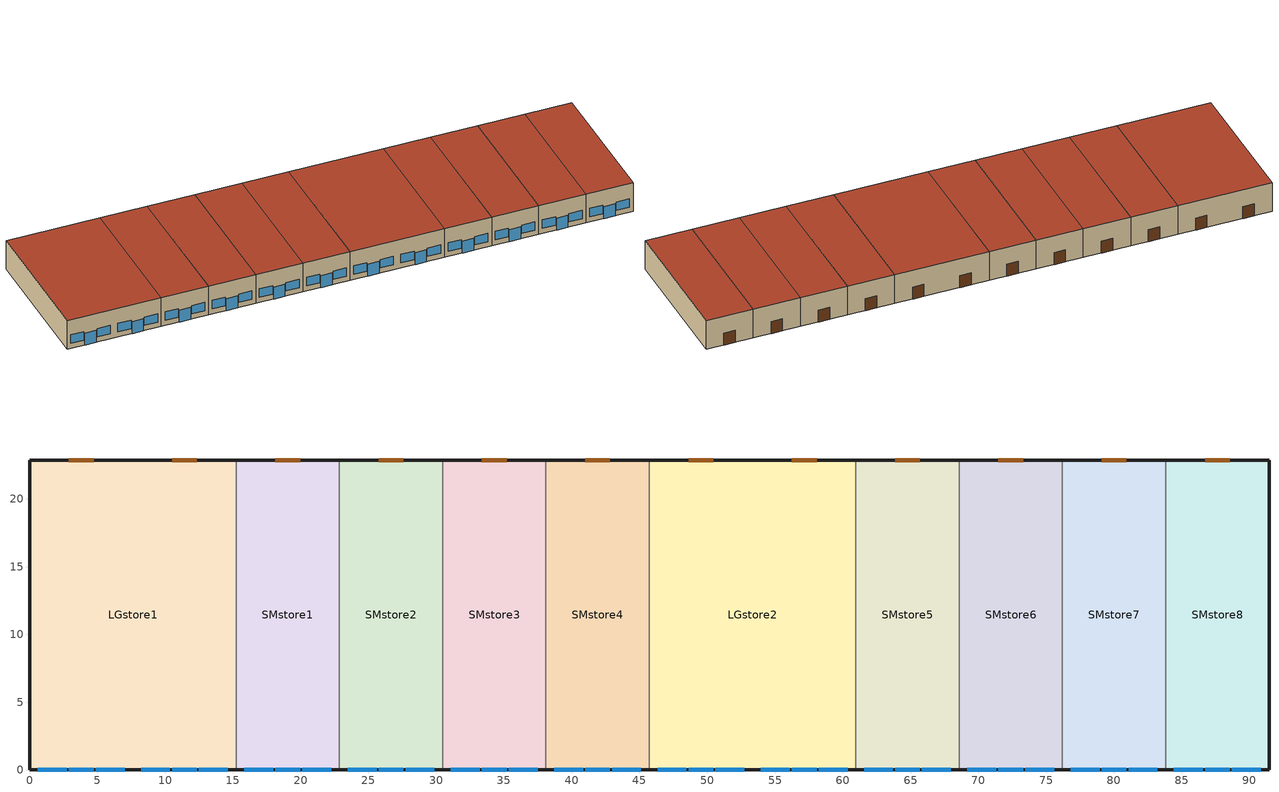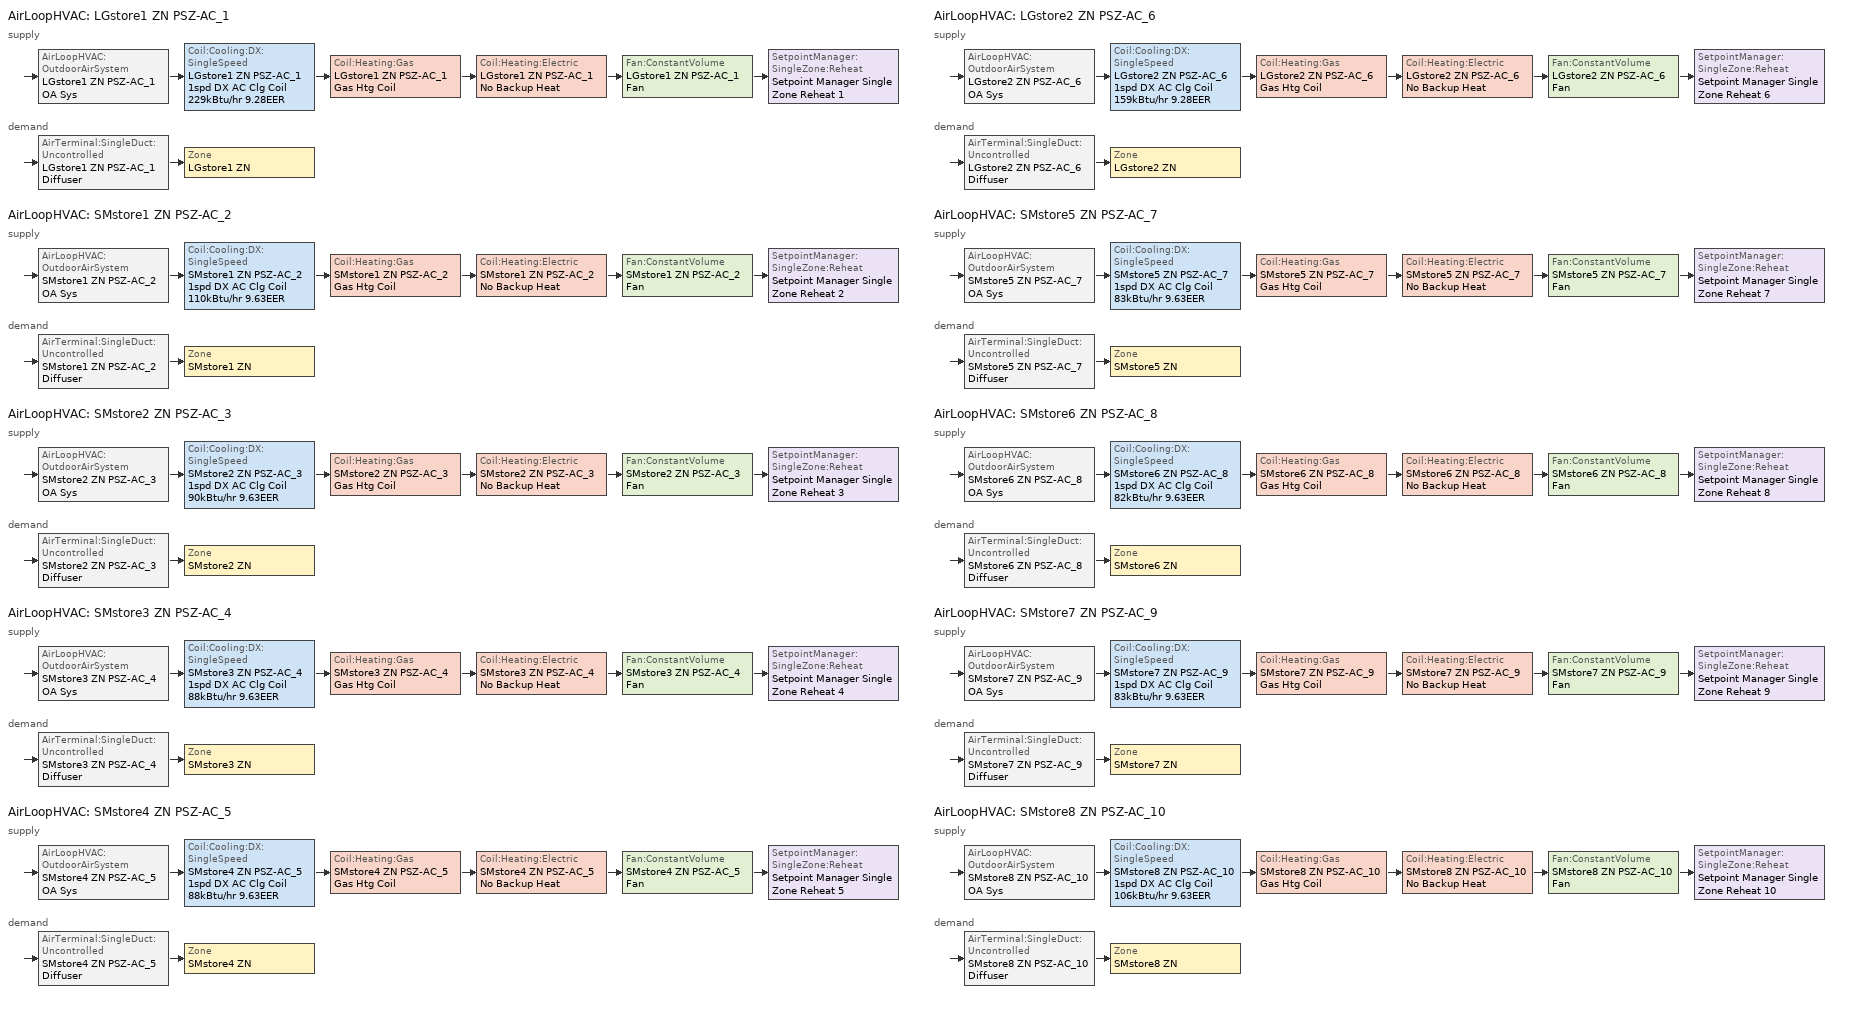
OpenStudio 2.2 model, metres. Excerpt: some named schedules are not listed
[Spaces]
SMstore2
 floor ground: 30.48,22.86 30.48,0 22.86,0 22.86,22.86 z0
 wall outside: 22.86,0 30.48,0 / 30.48,22.86 22.86,22.86 z0:5.18
 wall to SMstore3: 30.48,0 30.48,22.86 z0:5.18
 wall to SMstore1: 22.86,22.86 22.86,0 z0:5.18
 window: 23.47,0 25.6,0 / 27.74,0 29.87,0 z0.91:2.43; 25.76,0 27.58,0 z0:2.13
 door: 27.58,22.86 25.76,22.86 z0:2.13
 roof outside: 30.48,0 30.48,22.86 22.86,22.86 22.86,0 z5.18
SMstore7
 floor ground: 83.82,22.86 83.82,0 76.2,0 76.2,22.86 z0
 wall outside: 76.2,0 83.82,0 / 83.82,22.86 76.2,22.86 z0:5.18
 wall to SMstore6: 76.2,22.86 76.2,0 z0:5.18
 wall to SMstore8: 83.82,0 83.82,22.86 z0:5.18
 window: 81.08,0 83.21,0 / 76.81,0 78.94,0 z0.91:2.43; 79.1,0 80.92,0 z0:2.13
 door: 80.92,22.86 79.1,22.86 z0:2.13
 roof outside: 83.82,0 83.82,22.86 76.2,22.86 76.2,0 z5.18
SMstore3
 floor ground: 38.1,22.86 38.1,0 30.48,0 30.48,22.86 z0
 wall outside: 30.48,0 38.1,0 / 38.1,22.86 30.48,22.86 z0:5.18
 wall to SMstore4: 38.1,0 38.1,22.86 z0:5.18
 window: 31.09,0 33.22,0 / 35.36,0 37.49,0 z0.91:2.43; 33.38,0 35.2,0 z0:2.13
 door: 35.2,22.86 33.38,22.86 z0:2.13
 roof outside: 38.1,0 38.1,22.86 30.48,22.86 30.48,0 z5.18
SMstore1
 floor ground: 22.86,22.86 22.86,0 15.24,0 15.24,22.86 z0
 wall outside: 15.24,0 22.86,0 / 22.86,22.86 15.24,22.86 z0:5.18
 wall to LGstore1: 15.24,22.86 15.24,0 z0:5.18
 window: 15.85,0 17.98,0 / 20.12,0 22.25,0 z0.91:2.43; 18.14,0 19.97,0 z0:2.13
 door: 19.97,22.86 18.14,22.86 z0:2.13
 roof outside: 22.86,0 22.86,22.86 15.24,22.86 15.24,0 z5.18
LGstore2
 floor ground: 60.96,22.86 60.96,0 45.72,0 45.72,22.86 z0
 wall outside: 45.72,0 60.96,0 / 60.96,22.86 45.72,22.86 z0:5.18
 wall to SMstore5: 60.96,0 60.96,22.86 z0:5.18
 wall to SMstore4: 45.72,22.86 45.72,0 z0:5.18
 window: 48.62,0 50.44,0 / 56.24,0 58.06,0 z0:2.13; 46.33,0 48.46,0 / 58.22,0 60.35,0 / 53.95,0 56.08,0 / 50.6,0 52.73,0 z0.91:2.43
 door: 50.44,22.86 48.62,22.86 / 58.06,22.86 56.24,22.86 z0:2.13
 roof outside: 60.96,0 60.96,22.86 45.72,22.86 45.72,0 z5.18
SMstore8
 floor ground: 91.44,22.86 91.44,0 83.82,0 83.82,22.86 z0
 wall outside: 83.82,0 91.44,0 91.44,22.86 83.82,22.86 z0:5.18
 window: 86.72,0 88.54,0 z0:2.13; 84.43,0 86.56,0 / 88.7,0 90.83,0 z0.91:2.43
 door: 88.54,22.86 86.72,22.86 z0:2.13
 roof outside: 91.44,0 91.44,22.86 83.82,22.86 83.82,0 z5.18
SMstore5
 floor ground: 68.58,22.86 68.58,0 60.96,0 60.96,22.86 z0
 wall outside: 60.96,0 68.58,0 / 68.58,22.86 60.96,22.86 z0:5.18
 wall to SMstore6: 68.58,0 68.58,22.86 z0:5.18
 window: 61.57,0 63.7,0 / 65.84,0 67.97,0 z0.91:2.43; 63.86,0 65.68,0 z0:2.13
 door: 65.68,22.86 63.86,22.86 z0:2.13
 roof outside: 68.58,0 68.58,22.86 60.96,22.86 60.96,0 z5.18
SMstore4
 floor ground: 45.72,22.86 45.72,0 38.1,0 38.1,22.86 z0
 wall outside: 38.1,0 45.72,0 / 45.72,22.86 38.1,22.86 z0:5.18
 window: 41,0 42.82,0 z0:2.13; 38.71,0 40.84,0 / 42.98,0 45.11,0 z0.91:2.43
 door: 42.82,22.86 41,22.86 z0:2.13
 roof outside: 45.72,0 45.72,22.86 38.1,22.86 38.1,0 z5.18
SMstore6
 floor ground: 76.2,22.86 76.2,0 68.58,0 68.58,22.86 z0
 wall outside: 68.58,0 76.2,0 / 76.2,22.86 68.58,22.86 z0:5.18
 window: 73.46,0 75.59,0 / 69.19,0 71.32,0 z0.91:2.43; 71.48,0 73.3,0 z0:2.13
 door: 73.3,22.86 71.48,22.86 z0:2.13
 roof outside: 76.2,0 76.2,22.86 68.58,22.86 68.58,0 z5.18
LGstore1
 floor ground: 15.24,22.86 15.24,0 0,0 0,22.86 z0
 wall outside: 15.24,22.86 0,22.86 0,0 15.24,0 z0:5.18
 window: 8.23,0 10.36,0 / 0.61,0 2.74,0 / 4.88,0 7.01,0 / 12.5,0 14.63,0 z0.91:2.43; 10.52,0 12.35,0 / 2.9,0 4.73,0 z0:2.13
 door: 4.73,22.86 2.9,22.86 / 12.35,22.86 10.52,22.86 z0:2.13
 roof outside: 15.24,0 15.24,22.86 0,22.86 0,0 z5.18
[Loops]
AirLoopHVAC 'LGstore1 ZN PSZ-AC_1'
 supply: AirLoopHVAC:OutdoorAirSystem 'LGstore1 ZN PSZ-AC_1 OA Sys' > Coil:Cooling:DX:SingleSpeed 'LGstore1 ZN PSZ-AC_1 1spd DX AC Clg Coil 229kBtu/hr 9.28EER' > Coil:Heating:Gas 'LGstore1 ZN PSZ-AC_1 Gas Htg Coil' > Coil:Heating:Electric 'LGstore1 ZN PSZ-AC_1 No Backup Heat' > Fan:ConstantVolume 'LGstore1 ZN PSZ-AC_1 Fan' > SetpointManager:SingleZone:Reheat 'Setpoint Manager Single Zone Reheat 1'
 demand: AirTerminal:SingleDuct:Uncontrolled 'LGstore1 ZN PSZ-AC_1 Diffuser' > Zone 'LGstore1 ZN'
AirLoopHVAC 'SMstore1 ZN PSZ-AC_2'
 supply: AirLoopHVAC:OutdoorAirSystem 'SMstore1 ZN PSZ-AC_2 OA Sys' > Coil:Cooling:DX:SingleSpeed 'SMstore1 ZN PSZ-AC_2 1spd DX AC Clg Coil 110kBtu/hr 9.63EER' > Coil:Heating:Gas 'SMstore1 ZN PSZ-AC_2 Gas Htg Coil' > Coil:Heating:Electric 'SMstore1 ZN PSZ-AC_2 No Backup Heat' > Fan:ConstantVolume 'SMstore1 ZN PSZ-AC_2 Fan' > SetpointManager:SingleZone:Reheat 'Setpoint Manager Single Zone Reheat 2'
 demand: AirTerminal:SingleDuct:Uncontrolled 'SMstore1 ZN PSZ-AC_2 Diffuser' > Zone 'SMstore1 ZN'
AirLoopHVAC 'SMstore2 ZN PSZ-AC_3'
 supply: AirLoopHVAC:OutdoorAirSystem 'SMstore2 ZN PSZ-AC_3 OA Sys' > Coil:Cooling:DX:SingleSpeed 'SMstore2 ZN PSZ-AC_3 1spd DX AC Clg Coil 90kBtu/hr 9.63EER' > Coil:Heating:Gas 'SMstore2 ZN PSZ-AC_3 Gas Htg Coil' > Coil:Heating:Electric 'SMstore2 ZN PSZ-AC_3 No Backup Heat' > Fan:ConstantVolume 'SMstore2 ZN PSZ-AC_3 Fan' > SetpointManager:SingleZone:Reheat 'Setpoint Manager Single Zone Reheat 3'
 demand: AirTerminal:SingleDuct:Uncontrolled 'SMstore2 ZN PSZ-AC_3 Diffuser' > Zone 'SMstore2 ZN'
AirLoopHVAC 'SMstore3 ZN PSZ-AC_4'
 supply: AirLoopHVAC:OutdoorAirSystem 'SMstore3 ZN PSZ-AC_4 OA Sys' > Coil:Cooling:DX:SingleSpeed 'SMstore3 ZN PSZ-AC_4 1spd DX AC Clg Coil 88kBtu/hr 9.63EER' > Coil:Heating:Gas 'SMstore3 ZN PSZ-AC_4 Gas Htg Coil' > Coil:Heating:Electric 'SMstore3 ZN PSZ-AC_4 No Backup Heat' > Fan:ConstantVolume 'SMstore3 ZN PSZ-AC_4 Fan' > SetpointManager:SingleZone:Reheat 'Setpoint Manager Single Zone Reheat 4'
 demand: AirTerminal:SingleDuct:Uncontrolled 'SMstore3 ZN PSZ-AC_4 Diffuser' > Zone 'SMstore3 ZN'
AirLoopHVAC 'SMstore4 ZN PSZ-AC_5'
 supply: AirLoopHVAC:OutdoorAirSystem 'SMstore4 ZN PSZ-AC_5 OA Sys' > Coil:Cooling:DX:SingleSpeed 'SMstore4 ZN PSZ-AC_5 1spd DX AC Clg Coil 88kBtu/hr 9.63EER' > Coil:Heating:Gas 'SMstore4 ZN PSZ-AC_5 Gas Htg Coil' > Coil:Heating:Electric 'SMstore4 ZN PSZ-AC_5 No Backup Heat' > Fan:ConstantVolume 'SMstore4 ZN PSZ-AC_5 Fan' > SetpointManager:SingleZone:Reheat 'Setpoint Manager Single Zone Reheat 5'
 demand: AirTerminal:SingleDuct:Uncontrolled 'SMstore4 ZN PSZ-AC_5 Diffuser' > Zone 'SMstore4 ZN'
AirLoopHVAC 'LGstore2 ZN PSZ-AC_6'
 supply: AirLoopHVAC:OutdoorAirSystem 'LGstore2 ZN PSZ-AC_6 OA Sys' > Coil:Cooling:DX:SingleSpeed 'LGstore2 ZN PSZ-AC_6 1spd DX AC Clg Coil 159kBtu/hr 9.28EER' > Coil:Heating:Gas 'LGstore2 ZN PSZ-AC_6 Gas Htg Coil' > Coil:Heating:Electric 'LGstore2 ZN PSZ-AC_6 No Backup Heat' > Fan:ConstantVolume 'LGstore2 ZN PSZ-AC_6 Fan' > SetpointManager:SingleZone:Reheat 'Setpoint Manager Single Zone Reheat 6'
 demand: AirTerminal:SingleDuct:Uncontrolled 'LGstore2 ZN PSZ-AC_6 Diffuser' > Zone 'LGstore2 ZN'
AirLoopHVAC 'SMstore5 ZN PSZ-AC_7'
 supply: AirLoopHVAC:OutdoorAirSystem 'SMstore5 ZN PSZ-AC_7 OA Sys' > Coil:Cooling:DX:SingleSpeed 'SMstore5 ZN PSZ-AC_7 1spd DX AC Clg Coil 83kBtu/hr 9.63EER' > Coil:Heating:Gas 'SMstore5 ZN PSZ-AC_7 Gas Htg Coil' > Coil:Heating:Electric 'SMstore5 ZN PSZ-AC_7 No Backup Heat' > Fan:ConstantVolume 'SMstore5 ZN PSZ-AC_7 Fan' > SetpointManager:SingleZone:Reheat 'Setpoint Manager Single Zone Reheat 7'
 demand: AirTerminal:SingleDuct:Uncontrolled 'SMstore5 ZN PSZ-AC_7 Diffuser' > Zone 'SMstore5 ZN'
AirLoopHVAC 'SMstore6 ZN PSZ-AC_8'
 supply: AirLoopHVAC:OutdoorAirSystem 'SMstore6 ZN PSZ-AC_8 OA Sys' > Coil:Cooling:DX:SingleSpeed 'SMstore6 ZN PSZ-AC_8 1spd DX AC Clg Coil 82kBtu/hr 9.63EER' > Coil:Heating:Gas 'SMstore6 ZN PSZ-AC_8 Gas Htg Coil' > Coil:Heating:Electric 'SMstore6 ZN PSZ-AC_8 No Backup Heat' > Fan:ConstantVolume 'SMstore6 ZN PSZ-AC_8 Fan' > SetpointManager:SingleZone:Reheat 'Setpoint Manager Single Zone Reheat 8'
 demand: AirTerminal:SingleDuct:Uncontrolled 'SMstore6 ZN PSZ-AC_8 Diffuser' > Zone 'SMstore6 ZN'
AirLoopHVAC 'SMstore7 ZN PSZ-AC_9'
 supply: AirLoopHVAC:OutdoorAirSystem 'SMstore7 ZN PSZ-AC_9 OA Sys' > Coil:Cooling:DX:SingleSpeed 'SMstore7 ZN PSZ-AC_9 1spd DX AC Clg Coil 83kBtu/hr 9.63EER' > Coil:Heating:Gas 'SMstore7 ZN PSZ-AC_9 Gas Htg Coil' > Coil:Heating:Electric 'SMstore7 ZN PSZ-AC_9 No Backup Heat' > Fan:ConstantVolume 'SMstore7 ZN PSZ-AC_9 Fan' > SetpointManager:SingleZone:Reheat 'Setpoint Manager Single Zone Reheat 9'
 demand: AirTerminal:SingleDuct:Uncontrolled 'SMstore7 ZN PSZ-AC_9 Diffuser' > Zone 'SMstore7 ZN'
AirLoopHVAC 'SMstore8 ZN PSZ-AC_10'
 supply: AirLoopHVAC:OutdoorAirSystem 'SMstore8 ZN PSZ-AC_10 OA Sys' > Coil:Cooling:DX:SingleSpeed 'SMstore8 ZN PSZ-AC_10 1spd DX AC Clg Coil 106kBtu/hr 9.63EER' > Coil:Heating:Gas 'SMstore8 ZN PSZ-AC_10 Gas Htg Coil' > Coil:Heating:Electric 'SMstore8 ZN PSZ-AC_10 No Backup Heat' > Fan:ConstantVolume 'SMstore8 ZN PSZ-AC_10 Fan' > SetpointManager:SingleZone:Reheat 'Setpoint Manager Single Zone Reheat 10'
 demand: AirTerminal:SingleDuct:Uncontrolled 'SMstore8 ZN PSZ-AC_10 Diffuser' > Zone 'SMstore8 ZN'
[ClimateZones]
Climate Zone Institution Name 1=ASHRAE; Climate Zone Document Name 1=ANSI/ASHRAE Standard 169; Climate Zone Document Year 1=2006; Climate Zone Value 1=1A; Climate Zone Institution Name 2=CEC; Climate Zone Document Name 2=California Climate Zone Descriptions; Climate Zone Document Year 2=1995
[Building]
DOE Ref Pre-1980-RetailStripmall-ASHRAE 169-2006-1A created: 2017-11-09 21:24:17 -0700: Default Construction Set=DOE Ref Pre-1980 - StMall - ASHRAE 169-2006-1A; Standards Number of Stories=1; Standards Number of Above Ground Stories=0; Standards Building Type=RetailStripmall
[Site]
Miami Intl Ap_FL_USA: Latitude {deg}=25.82; Longitude {deg}=-80.3; Time Zone {hr}=-5; Elevation {m}=11; Terrain=City
[Site:WaterMainsTemperature]
Calculation Method=Correlation; Annual Average Outdoor Air Temperature {C}=24.4917; Maximum Difference In Monthly Average Outdoor Air Temperatures {deltaC}=8.7
[SizingPeriod:DesignDay] Barometric Pressure {Pa}=101193; Sky Clearness=0; Rain Indicator=0; Snow Indicator=0; Day of Month=21; Daylight Saving Time Indicator=0; Humidity Indicating Type=Wetbulb; Dry-Bulb Temperature Range Modifier Type=DefaultMultipliers
Name | Maximum Dry-Bulb Temperature {C} | Daily Dry-Bulb Temperature Range {deltaC} | Humidity Indicating Conditions at Maximum Dry-Bulb | Wind Speed {m/s} | Wind Direction {deg} | Month | Day Type | Solar Model Indicator | ASHRAE Taub | ASHRAE Taud
Miami Intl Ap Ann Clg .4% Condns DB=>MWB | 33.2 | 6.7 | 25.3 | 4.5 | 140 | 7 | SummerDesignDay | ASHRAETau | 0.528 | 1.905
Miami Intl Ap Ann Htg 99.6% Condns DB | 8.7 | 0 | 8.7 | 3.8 | 340 | 1 | WinterDesignDay | ASHRAEClearSky
[Site:GroundTemperature:BuildingSurface]
22.509, 22.645, 22.781, 22.956, 23.052, 23.08, 23.116, 23.108, 23.133, 23.139, 23.077, 22.913
[Material:NoMass] Thermal Absorptance=0.9; Solar Absorptance=0.7
Name | Roughness | Thermal Resistance {m2-K/W} | Visible Absorptance
CP02 CARPET PAD | VeryRough | 0.21648 | 0.8
Typical Insulation R-2.17 | Smooth | 0.381975 | 0.7
Typical Carpet Pad | Smooth | 0.21648 | 0.8
Typical Insulation R-8.88 | Smooth | 1.56434 | 0.7
Typical Insulation | Smooth | 0.0282222 | 0.7
[Material]
Name | Roughness | Thickness {m} | Conductivity {W/m-K} | Density {kg/m3} | Specific Heat {J/kg-K} | Thermal Absorptance | Solar Absorptance | Visible Absorptance
100mm Normalweight concrete floor | MediumSmooth | 0.1016 | 2.31 | 2322 | 832
G01 13mm gypsum board | Smooth | 0.0127 | 0.16 | 800 | 1090 | 0.9 | 0.7 | 0.5
4 in. Normalweight Concrete Floor | MediumRough | 0.1016 | 2.31 | 2322 | 832 | 0.9 | 0.7 | 0.7
25mm Stucco | Smooth | 0.0254 | 0.72 | 1856 | 840 | 0.9 | 0.7 | 0.7
5/8 in. Gypsum Board | MediumSmooth | 0.0159 | 0.16 | 800 | 1090 | 0.9 | 0.7 | 0.7
Roof Membrane | VeryRough | 0.0095 | 0.16 | 1121.29 | 1460 | 0.9 | 0.7 | 0.7
Metal Roof Surface; F08 Metal surface | Smooth | 0.0008 | 45.28 | 7824 | 500 | 0.9 | 0.7 | 0.7
6 in. Normalweight Concrete Floor | MediumRough | 0.1524 | 2.31 | 2322 | 832 | 0.9 | 0.7 | 0.7
8 in. Concrete Block Basement Wall | MediumRough | 0.2032 | 1.326 | 1842 | 912 | 0.9 | 0.7 | 0.7
G05 25mm wood | MediumSmooth | 0.0254 | 0.15 | 608 | 1630 | 0.9 | 0.5 | 0.5
Std Wood 6inch | MediumSmooth | 0.15 | 0.12 | 540 | 1210 | 0.9 | 0.7 | 0.7
[Construction]
Typical Insulated Exterior Mass Floor: 4 in. Normalweight Concrete Floor, Typical Carpet Pad
Typical Insulated Steel Framed Exterior Wall R-4.35: 25mm Stucco, 5/8 in. Gypsum Board, Typical Insulation R-2.17, 5/8 in. Gypsum Board
Typical IEAD Roof R-10.0: Roof Membrane, Typical Insulation R-8.88, Metal Roof Surface
Typical Interior Floor: 100mm Normalweight concrete floor, CP02 CARPET PAD
Typical Interior Wall: G01 13mm gypsum board, G01 13mm gypsum board
Typical Interior Ceiling: CP02 CARPET PAD, 100mm Normalweight concrete floor
ext-slab: 6 in. Normalweight Concrete Floor
Typical Insulated Basement Mass Wall: 8 in. Concrete Block Basement Wall
U 1.22 SHGC 0.54 Simple Glazing Window: U 1.22 SHGC 0.54 Simple Glazing
Typical Insulated Metal Door: F08 Metal surface, Typical Insulation
Typical Overhead Door: Typical Insulation
Typical Interior Window: Clear 3mm
Typical Interior Door; Typical Interior Partition: G05 25mm wood
InteriorFurnishings: Std Wood 6inch
[DefaultConstructionSet]
DOE Ref Pre-1980 - StMall - ASHRAE 169-2006-1A: Default Exterior Surface Constructions=Default Surface Constructions 1; Default Interior Surface Constructions=Default Surface Constructions 2; Default Ground Contact Surface Constructions=Default Surface Constructions 3; Default Exterior SubSurface Constructions=Default Sub Surface Constructions 1; Default Interior SubSurface Constructions=Default Sub Surface Constructions 2; Interior Partition Construction=Typical Interior Partition
[DefaultSurfaceConstructions]
Name | Floor Construction | Wall Construction | Roof Ceiling Construction
Default Surface Constructions 1 | Typical Insulated Exterior Mass Floor | Typical Insulated Steel Framed Exterior Wall R-4.35 | Typical IEAD Roof R-10.0
Default Surface Constructions 2 | Typical Interior Floor | Typical Interior Wall | Typical Interior Ceiling
Default Surface Constructions 3 | ext-slab | Typical Insulated Basement Mass Wall
[DefaultSubSurfaceConstructions]
Name | Fixed Window Construction | Operable Window Construction | Door Construction | Glass Door Construction | Overhead Door Construction | Tubular Daylight Dome Construction | Tubular Daylight Diffuser Construction
Default Sub Surface Constructions 1 | U 1.22 SHGC 0.54 Simple Glazing Window | U 1.22 SHGC 0.54 Simple Glazing Window | Typical Insulated Metal Door | U 1.22 SHGC 0.54 Simple Glazing Window | Typical Overhead Door | Typical Interior Window | Typical Interior Window
Default Sub Surface Constructions 2 | Typical Interior Window | Typical Interior Window | Typical Interior Door
[WindowMaterial:SimpleGlazingSystem]
U 1.22 SHGC 0.54 Simple Glazing: U-Factor {W/m2-K}=6.92748; Solar Heat Gain Coefficient=0.54; Visible Transmittance=0.38
[WindowMaterial:Glazing]
Clear 3mm: Optical Data Type=SpectralAverage; Thickness {m}=0.003; Solar Transmittance at Normal Incidence=0.837; Front Side Solar Reflectance at Normal Incidence=0.075; Back Side Solar Reflectance at Normal Incidence=0.075; Visible Transmittance at Normal Incidence=0.898; Front Side Visible Reflectance at Normal Incidence=0.081; Back Side Visible Reflectance at Normal Incidence=0.081; Infrared Transmittance at Normal Incidence=0; Front Side Infrared Hemispherical Emissivity=0.84; Back Side Infrared Hemispherical Emissivity=0.84; Conductivity {W/m-K}=0.9; Dirt Correction Factor for Solar and Visible Transmittance=1; Solar Diffusing=No
[Space] Building Story=Building Story 1; Part of Total Floor Area=Yes
Name | Space Type | Thermal Zone
SMstore2 | StripMall Strip mall - type 2 | SMstore2 ZN
SMstore7 | StripMall Strip mall - type 3 | SMstore7 ZN
SMstore3 | StripMall Strip mall - type 2 | SMstore3 ZN
SMstore1 | StripMall Strip mall - type 1 | SMstore1 ZN
LGstore2 | StripMall Strip mall - type 3 | LGstore2 ZN
SMstore5 | StripMall Strip mall - type 3 | SMstore5 ZN
LGstore1 | StripMall Strip mall - type 1 | LGstore1 ZN
SMstore8 | StripMall Strip mall - type 3 | SMstore8 ZN
SMstore4 | StripMall Strip mall - type 2 | SMstore4 ZN
SMstore6 | StripMall Strip mall - type 3 | SMstore6 ZN
[BuildingStory]
Building Story 1: Nominal Z Coordinate {m}=0
[SpaceType] Standards Building Type=StripMall
Name | Default Schedule Set | Design Specification Outdoor Air Object | Standards Space Type
StripMall Strip mall - type 1 | StripMall Strip mall - type 1 Schedule Set | StripMall Strip mall - type 1 Ventilation | Strip mall - type 1
StripMall Strip mall - type 2 | StripMall Strip mall - type 2 Schedule Set | StripMall Strip mall - type 2 Ventilation | Strip mall - type 2
StripMall Strip mall - type 3 | StripMall Strip mall - type 3 Schedule Set | StripMall Strip mall - type 3 Ventilation | Strip mall - type 3
[People:Definition] Number of People Calculation Method=People/Area; People per Space Floor Area {person/m2}=0.161459; Fraction Radiant=0.3
StripMall Strip mall - type 1 People Definition; StripMall Strip mall - type 2 People Definition; StripMall Strip mall - type 3 People Definition
[People] Work Efficiency Schedule=Work Efficiency Schedule; Clothing Insulation Schedule=Clothing Schedule; Air Velocity Schedule=Air Velocity Schedule
Name | People Definition | Space or SpaceType
StripMall Strip mall - type 1 People | StripMall Strip mall - type 1 People Definition | StripMall Strip mall - type 1
StripMall Strip mall - type 2 People | StripMall Strip mall - type 2 People Definition | StripMall Strip mall - type 2
StripMall Strip mall - type 3 People | StripMall Strip mall - type 3 People Definition | StripMall Strip mall - type 3
[Lights:Definition] Design Level Calculation Method=Watts/Area; Fraction Radiant=0.7; Fraction Visible=0.2
Name | Watts per Space Floor Area {W/m2}
StripMall Strip mall - type 1 Lights Definition | 60.26
StripMall Strip mall - type 2 Lights Definition | 35.51
StripMall Strip mall - type 3 Lights Definition | 29.05
[Lights]
Name | Lights Definition | Space or SpaceType
StripMall Strip mall - type 1 Lights | StripMall Strip mall - type 1 Lights Definition | StripMall Strip mall - type 1
StripMall Strip mall - type 2 Lights | StripMall Strip mall - type 2 Lights Definition | StripMall Strip mall - type 2
StripMall Strip mall - type 3 Lights | StripMall Strip mall - type 3 Lights Definition | StripMall Strip mall - type 3
[ElectricEquipment:Definition] Design Level Calculation Method=Watts/Area; Watts per Space Floor Area {W/m2}=4.30556; Fraction Radiant=0.5
StripMall Strip mall - type 1 Elec Equip Definition; StripMall Strip mall - type 2 Elec Equip Definition; StripMall Strip mall - type 3 Elec Equip Definition
[ElectricEquipment]
Name | Electric Equipment Definition | Space or SpaceType
StripMall Strip mall - type 1 Elec Equip | StripMall Strip mall - type 1 Elec Equip Definition | StripMall Strip mall - type 1
StripMall Strip mall - type 2 Elec Equip | StripMall Strip mall - type 2 Elec Equip Definition | StripMall Strip mall - type 2
StripMall Strip mall - type 3 Elec Equip | StripMall Strip mall - type 3 Elec Equip Definition | StripMall Strip mall - type 3
[DesignSpecification:OutdoorAir] Outdoor Air Method=Sum; Outdoor Air Flow per Person {m3/s-person}=0; Outdoor Air Flow per Floor Area {m3/s-m2}=0.001524; Outdoor Air Flow Rate {m3/s}=0; Outdoor Air Flow Air Changes per Hour {1/hr}=0
StripMall Strip mall - type 1 Ventilation; StripMall Strip mall - type 2 Ventilation; StripMall Strip mall - type 3 Ventilation
[SpaceInfiltration:DesignFlowRate] Design Flow Rate Calculation Method=Flow/ExteriorArea; Flow per Exterior Surface Area {m3/s-m2}=0.001133; Constant Term Coefficient=1; Temperature Term Coefficient=0; Velocity Term Coefficient=0; Velocity Squared Term Coefficient=0
Name | Space or SpaceType
StripMall Strip mall - type 1 Infiltration | StripMall Strip mall - type 1
StripMall Strip mall - type 2 Infiltration | StripMall Strip mall - type 2
StripMall Strip mall - type 3 Infiltration | StripMall Strip mall - type 3
[DefaultScheduleSet] Number of People Schedule=StripMall Bldg Occ; People Activity Level Schedule=StripMall Activity; Lighting Schedule=StripMall Bldg Light; Electric Equipment Schedule=StripMall Bldg Equip; Infiltration Schedule=StripMall Infil Half On
StripMall Strip mall - type 1 Schedule Set; StripMall Strip mall - type 2 Schedule Set; StripMall Strip mall - type 3 Schedule Set
[ThermostatSetpoint:DualSetpoint] Heating Setpoint Temperature Schedule=StripMall HtgSetp; Cooling Setpoint Temperature Schedule=StripMall ClgSetp
StripMall Strip mall - type 1 Thermostat 1; StripMall Strip mall - type 3 Thermostat 1; StripMall Strip mall - type 1 Thermostat 2; StripMall Strip mall - type 2 Thermostat 1; StripMall Strip mall - type 2 Thermostat 2; StripMall Strip mall - type 2 Thermostat 3; StripMall Strip mall - type 3 Thermostat 2; StripMall Strip mall - type 3 Thermostat 3; StripMall Strip mall - type 3 Thermostat 4; StripMall Strip mall - type 3 Thermostat 5
[InternalMass:Definition]
Internal Mass Definition 1: Construction=InteriorFurnishings; Design Level Calculation Method=SurfaceArea/Area; Surface Area per Space Floor Area=2
[InternalMass] Internal Mass Definition=Internal Mass Definition 1
Name | Space or SpaceType
LGstore1 Mass | LGstore1
SMstore1 Mass | SMstore1
SMstore2 Mass | SMstore2
SMstore3 Mass | SMstore3
SMstore4 Mass | SMstore4
LGstore2 Mass | LGstore2
SMstore5 Mass | SMstore5
SMstore6 Mass | SMstore6
SMstore7 Mass | SMstore7
SMstore8 Mass | SMstore8
[ThermalZone] Use Ideal Air Loads=No
Name | Thermostat
LGstore1 ZN | StripMall Strip mall - type 1 Thermostat 1
LGstore2 ZN | StripMall Strip mall - type 3 Thermostat 1
SMstore1 ZN | StripMall Strip mall - type 1 Thermostat 2
SMstore2 ZN | StripMall Strip mall - type 2 Thermostat 1
SMstore3 ZN | StripMall Strip mall - type 2 Thermostat 2
SMstore4 ZN | StripMall Strip mall - type 2 Thermostat 3
SMstore5 ZN | StripMall Strip mall - type 3 Thermostat 2
SMstore6 ZN | StripMall Strip mall - type 3 Thermostat 3
SMstore7 ZN | StripMall Strip mall - type 3 Thermostat 4
SMstore8 ZN | StripMall Strip mall - type 3 Thermostat 5
[Sizing:Zone] Zone Cooling Design Supply Air Temperature Input Method=SupplyAirTemperature; Zone Cooling Design Supply Air Temperature {C}=12.8; Zone Cooling Design Supply Air Temperature Difference {deltaC}=11.11; Zone Heating Design Supply Air Temperature Input Method=SupplyAirTemperature; Zone Heating Design Supply Air Temperature {C}=40; Zone Heating Design Supply Air Temperature Difference {deltaC}=11.11; Zone Cooling Design Supply Air Humidity Ratio {kg-H2O/kg-air}=0.0085; Zone Heating Design Supply Air Humidity Ratio {kg-H2O/kg-air}=0.008; Cooling Design Air Flow Method=DesignDay; Heating Design Air Flow Method=DesignDay; Account for Dedicated Outdoor Air System=No; Dedicated Outdoor Air System Control Strategy=NeutralSupplyAir; Dedicated Outdoor Air Low Setpoint Temperature for Design {C}=autosize; Dedicated Outdoor Air High Setpoint Temperature for Design {C}=autosize
LGstore1 ZN; LGstore2 ZN; SMstore1 ZN; SMstore2 ZN; SMstore3 ZN; SMstore4 ZN; SMstore5 ZN; SMstore6 ZN; SMstore7 ZN; SMstore8 ZN
[Zone equipment]
LGstore1 ZN: LGstore1 ZN PSZ-AC_1 Diffuser
LGstore2 ZN: LGstore2 ZN PSZ-AC_6 Diffuser
SMstore1 ZN: SMstore1 ZN PSZ-AC_2 Diffuser
SMstore2 ZN: SMstore2 ZN PSZ-AC_3 Diffuser
SMstore3 ZN: SMstore3 ZN PSZ-AC_4 Diffuser
SMstore4 ZN: SMstore4 ZN PSZ-AC_5 Diffuser
SMstore5 ZN: SMstore5 ZN PSZ-AC_7 Diffuser
SMstore6 ZN: SMstore6 ZN PSZ-AC_8 Diffuser
SMstore7 ZN: SMstore7 ZN PSZ-AC_9 Diffuser
SMstore8 ZN: SMstore8 ZN PSZ-AC_10 Diffuser
[AirLoopHVAC] Availability Schedule=Stripmall HVACOperationSchd; Design Supply Air Flow Rate {m3/s}=AutoSize
Name | Availability Manager
LGstore1 ZN PSZ-AC_1 | Availability Manager Night Cycle 1
SMstore1 ZN PSZ-AC_2 | Availability Manager Night Cycle 2
SMstore2 ZN PSZ-AC_3 | Availability Manager Night Cycle 3
SMstore3 ZN PSZ-AC_4 | Availability Manager Night Cycle 4
SMstore4 ZN PSZ-AC_5 | Availability Manager Night Cycle 5
LGstore2 ZN PSZ-AC_6 | Availability Manager Night Cycle 6
SMstore5 ZN PSZ-AC_7 | Availability Manager Night Cycle 7
SMstore6 ZN PSZ-AC_8 | Availability Manager Night Cycle 8
SMstore7 ZN PSZ-AC_9 | Availability Manager Night Cycle 9
SMstore8 ZN PSZ-AC_10 | Availability Manager Night Cycle 10
[Sizing:System] Type of Load to Size On=Sensible; Design Outdoor Air Flow Rate {m3/s}=Autosize; Minimum System Air Flow Ratio=1; Preheat Design Temperature {C}=7; Preheat Design Humidity Ratio {kg-H2O/kg-Air}=0.008; Precool Design Temperature {C}=12.8; Precool Design Humidity Ratio {kg-H2O/kg-Air}=0.008; Central Cooling Design Supply Air Temperature {C}=12.8; Central Heating Design Supply Air Temperature {C}=40; Sizing Option=Coincident; 100% Outdoor Air in Cooling=No; 100% Outdoor Air in Heating=No; Central Cooling Design Supply Air Humidity Ratio {kg-H2O/kg-Air}=0.0085; Central Heating Design Supply Air Humidity Ratio {kg-H2O/kg-Air}=0.008; Cooling Design Air Flow Method=DesignDay; Cooling Design Air Flow Rate {m3/s}=0; Heating Design Air Flow Method=DesignDay; Heating Design Air Flow Rate {m3/s}=0; System Outdoor Air Method=ZoneSum; Zone Maximum Outdoor Air Fraction=1; Cooling Supply Air Flow Rate Per Floor Area {m3/s-m2}=0.00996765; Cooling Fraction of Autosized Cooling Supply Air Flow Rate=1; Cooling Supply Air Flow Rate Per Unit Cooling Capacity {m3/s-W}=3.94755e-05; Heating Supply Air Flow Rate Per Floor Area {m3/s-m2}=0.00996765; Heating Fraction of Autosized Heating Supply Air Flow Rate=1; Heating Fraction of Autosized Cooling Supply Air Flow Rate=1; Heating Supply Air Flow Rate Per Unit Heating Capacity {m3/s-W}=3.15882e-05; Cooling Design Capacity Method=CoolingDesignCapacity; Cooling Design Capacity {W}=autosize; Cooling Design Capacity Per Floor Area {W/m2}=234.7; Fraction of Autosized Cooling Design Capacity=1; Heating Design Capacity Method=HeatingDesignCapacity; Heating Design Capacity {W}=autosize; Heating Design Capacity Per Floor Area {W/m2}=157; Fraction of Autosized Heating Design Capacity=1; Central Cooling Capacity Control Method=OnOff
LGstore1 ZN PSZ-AC_1; SMstore1 ZN PSZ-AC_2; SMstore2 ZN PSZ-AC_3; SMstore3 ZN PSZ-AC_4; SMstore4 ZN PSZ-AC_5; LGstore2 ZN PSZ-AC_6; SMstore5 ZN PSZ-AC_7; SMstore6 ZN PSZ-AC_8; SMstore7 ZN PSZ-AC_9; SMstore8 ZN PSZ-AC_10
[SetpointManager:SingleZone:Reheat] Minimum Supply Air Temperature {C}=10; Maximum Supply Air Temperature {C}=50
Name | Control Zone
Setpoint Manager Single Zone Reheat 1 | LGstore1 ZN
Setpoint Manager Single Zone Reheat 2 | SMstore1 ZN
Setpoint Manager Single Zone Reheat 3 | SMstore2 ZN
Setpoint Manager Single Zone Reheat 4 | SMstore3 ZN
Setpoint Manager Single Zone Reheat 5 | SMstore4 ZN
Setpoint Manager Single Zone Reheat 6 | LGstore2 ZN
Setpoint Manager Single Zone Reheat 7 | SMstore5 ZN
Setpoint Manager Single Zone Reheat 8 | SMstore6 ZN
Setpoint Manager Single Zone Reheat 9 | SMstore7 ZN
Setpoint Manager Single Zone Reheat 10 | SMstore8 ZN
[Fan:ConstantVolume] Availability Schedule=Stripmall HVACOperationSchd; Pressure Rise {Pa}=622.722; Maximum Flow Rate {m3/s}=AutoSize
Name | Fan Efficiency | Motor Efficiency
LGstore1 ZN PSZ-AC_1 Fan; LGstore2 ZN PSZ-AC_6 Fan | 0.56875 | 0.875
SMstore1 ZN PSZ-AC_2 Fan; SMstore2 ZN PSZ-AC_3 Fan; SMstore3 ZN PSZ-AC_4 Fan; SMstore4 ZN PSZ-AC_5 Fan; SMstore5 ZN PSZ-AC_7 Fan; SMstore6 ZN PSZ-AC_8 Fan; SMstore7 ZN PSZ-AC_9 Fan; SMstore8 ZN PSZ-AC_10 Fan | 0.546 | 0.84
[Coil:Heating:Gas] Availability Schedule=Always On Discrete; Gas Burner Efficiency=0.78; Nominal Capacity {W}=AutoSize; Parasitic Electric Load {W}=0; Parasitic Gas Load {W}=0
LGstore1 ZN PSZ-AC_1 Gas Htg Coil; SMstore1 ZN PSZ-AC_2 Gas Htg Coil; SMstore2 ZN PSZ-AC_3 Gas Htg Coil; SMstore3 ZN PSZ-AC_4 Gas Htg Coil; SMstore4 ZN PSZ-AC_5 Gas Htg Coil; LGstore2 ZN PSZ-AC_6 Gas Htg Coil; SMstore5 ZN PSZ-AC_7 Gas Htg Coil; SMstore6 ZN PSZ-AC_8 Gas Htg Coil; SMstore7 ZN PSZ-AC_9 Gas Htg Coil; SMstore8 ZN PSZ-AC_10 Gas Htg Coil
[Coil:Heating:Electric] Availability Schedule=Always Off Discrete; Nominal Capacity {W}=0
LGstore1 ZN PSZ-AC_1 No Backup Heat; SMstore1 ZN PSZ-AC_2 No Backup Heat; SMstore2 ZN PSZ-AC_3 No Backup Heat; SMstore3 ZN PSZ-AC_4 No Backup Heat; SMstore4 ZN PSZ-AC_5 No Backup Heat; LGstore2 ZN PSZ-AC_6 No Backup Heat; SMstore5 ZN PSZ-AC_7 No Backup Heat; SMstore6 ZN PSZ-AC_8 No Backup Heat; SMstore7 ZN PSZ-AC_9 No Backup Heat; SMstore8 ZN PSZ-AC_10 No Backup Heat
[Coil:Cooling:DX:SingleSpeed] Availability Schedule=Always On Discrete; Rated Total Cooling Capacity {W}=autosize; Rated Sensible Heat Ratio=autosize; Rated Air Flow Rate {m3/s}=autosize; Rated Evaporator Fan Power Per Volume Flow Rate {W/(m3/s)}=773.3; Condenser Type=AirCooled; Evaporative Condenser Effectiveness=0; Evaporative Condenser Air Flow Rate {m3/s}=Autosize; Evaporative Condenser Pump Rated Power Consumption {W}=Autosize; Crankcase Heater Capacity {W}=0; Maximum Outdoor Dry-Bulb Temperature for Crankcase Heater Operation {C}=0; Basin Heater Capacity {W/K}=0; Basin Heater Setpoint Temperature {C}=10
Name | Rated COP {W/W} | Total Cooling Capacity Function of Temperature Curve | Total Cooling Capacity Function of Flow Fraction Curve | Energy Input Ratio Function of Temperature Curve | Energy Input Ratio Function of Flow Fraction Curve | Part Load Fraction Correlation Curve
LGstore1 ZN PSZ-AC_1 1spd DX AC Clg Coil 229kBtu/hr 9.28EER | 3.30338 | DOE Ref DX Clg Coil Cool-Cap-fT | DOE Ref DX Clg Coil Cool-CAP-fFlow | DOE Ref DX Clg Coil Cool-EIR-fT | DOE Ref DX Clg Coil Cool-EIR-fFlow | DOE Ref DX Clg Coil Cool-PLF-fPLR
SMstore1 ZN PSZ-AC_2 1spd DX AC Clg Coil 110kBtu/hr 9.63EER | 3.33792 | DOE Ref DX Clg Coil Cool-Cap-fT 2 | DOE Ref DX Clg Coil Cool-CAP-fFlow 2 | DOE Ref DX Clg Coil Cool-EIR-fT 2 | DOE Ref DX Clg Coil Cool-EIR-fFlow 2 | DOE Ref DX Clg Coil Cool-PLF-fPLR 2
SMstore2 ZN PSZ-AC_3 1spd DX AC Clg Coil 90kBtu/hr 9.63EER | 3.32295 | DOE Ref DX Clg Coil Cool-Cap-fT 3 | DOE Ref DX Clg Coil Cool-CAP-fFlow 3 | DOE Ref DX Clg Coil Cool-EIR-fT 3 | DOE Ref DX Clg Coil Cool-EIR-fFlow 3 | DOE Ref DX Clg Coil Cool-PLF-fPLR 3
SMstore3 ZN PSZ-AC_4 1spd DX AC Clg Coil 88kBtu/hr 9.63EER | 3.32159 | DOE Ref DX Clg Coil Cool-Cap-fT 4 | DOE Ref DX Clg Coil Cool-CAP-fFlow 4 | DOE Ref DX Clg Coil Cool-EIR-fT 4 | DOE Ref DX Clg Coil Cool-EIR-fFlow 4 | DOE Ref DX Clg Coil Cool-PLF-fPLR 4
SMstore4 ZN PSZ-AC_5 1spd DX AC Clg Coil 88kBtu/hr 9.63EER | 3.32138 | DOE Ref DX Clg Coil Cool-Cap-fT 5 | DOE Ref DX Clg Coil Cool-CAP-fFlow 5 | DOE Ref DX Clg Coil Cool-EIR-fT 5 | DOE Ref DX Clg Coil Cool-EIR-fFlow 5 | DOE Ref DX Clg Coil Cool-PLF-fPLR 5
LGstore2 ZN PSZ-AC_6 1spd DX AC Clg Coil 159kBtu/hr 9.28EER | 3.25196 | DOE Ref DX Clg Coil Cool-Cap-fT 1 | DOE Ref DX Clg Coil Cool-CAP-fFlow 1 | DOE Ref DX Clg Coil Cool-EIR-fT 1 | DOE Ref DX Clg Coil Cool-EIR-fFlow 1 | DOE Ref DX Clg Coil Cool-PLF-fPLR 1
SMstore5 ZN PSZ-AC_7 1spd DX AC Clg Coil 83kBtu/hr 9.63EER | 3.31725 | DOE Ref DX Clg Coil Cool-Cap-fT 6 | DOE Ref DX Clg Coil Cool-CAP-fFlow 6 | DOE Ref DX Clg Coil Cool-EIR-fT 6 | DOE Ref DX Clg Coil Cool-EIR-fFlow 6 | DOE Ref DX Clg Coil Cool-PLF-fPLR 6
SMstore6 ZN PSZ-AC_8 1spd DX AC Clg Coil 82kBtu/hr 9.63EER | 3.31702 | DOE Ref DX Clg Coil Cool-Cap-fT 7 | DOE Ref DX Clg Coil Cool-CAP-fFlow 7 | DOE Ref DX Clg Coil Cool-EIR-fT 7 | DOE Ref DX Clg Coil Cool-EIR-fFlow 7 | DOE Ref DX Clg Coil Cool-PLF-fPLR 7
SMstore7 ZN PSZ-AC_9 1spd DX AC Clg Coil 83kBtu/hr 9.63EER | 3.31759 | DOE Ref DX Clg Coil Cool-Cap-fT 8 | DOE Ref DX Clg Coil Cool-CAP-fFlow 8 | DOE Ref DX Clg Coil Cool-EIR-fT 8 | DOE Ref DX Clg Coil Cool-EIR-fFlow 8 | DOE Ref DX Clg Coil Cool-PLF-fPLR 8
SMstore8 ZN PSZ-AC_10 1spd DX AC Clg Coil 106kBtu/hr 9.63EER | 3.33521 | DOE Ref DX Clg Coil Cool-Cap-fT 9 | DOE Ref DX Clg Coil Cool-CAP-fFlow 9 | DOE Ref DX Clg Coil Cool-EIR-fT 9 | DOE Ref DX Clg Coil Cool-EIR-fFlow 9 | DOE Ref DX Clg Coil Cool-PLF-fPLR 9
[Controller:OutdoorAir] Minimum Outdoor Air Flow Rate {m3/s}=0; Maximum Outdoor Air Flow Rate {m3/s}=Autosize; Economizer Control Type=NoEconomizer; Economizer Control Action Type=ModulateFlow; Economizer Maximum Limit Dry-Bulb Temperature {C}=28; Economizer Maximum Limit Enthalpy {J/kg}=64000; Economizer Minimum Limit Dry-Bulb Temperature {C}=-100; Lockout Type=LockoutWithCompressor; Minimum Limit Type=FixedMinimum; Minimum Outdoor Air Schedule=Always On Discrete; High Humidity Control=No; Heat Recovery Bypass Control Type=BypassWhenWithinEconomizerLimits
Name | Controller Mechanical Ventilation
LGstore1 ZN PSZ-AC_1 OA Sys Controller | Controller Mechanical Ventilation 1
SMstore1 ZN PSZ-AC_2 OA Sys Controller | Controller Mechanical Ventilation 2
SMstore2 ZN PSZ-AC_3 OA Sys Controller | Controller Mechanical Ventilation 3
SMstore3 ZN PSZ-AC_4 OA Sys Controller | Controller Mechanical Ventilation 4
SMstore4 ZN PSZ-AC_5 OA Sys Controller | Controller Mechanical Ventilation 5
LGstore2 ZN PSZ-AC_6 OA Sys Controller | Controller Mechanical Ventilation 6
SMstore5 ZN PSZ-AC_7 OA Sys Controller | Controller Mechanical Ventilation 7
SMstore6 ZN PSZ-AC_8 OA Sys Controller | Controller Mechanical Ventilation 8
SMstore7 ZN PSZ-AC_9 OA Sys Controller | Controller Mechanical Ventilation 9
SMstore8 ZN PSZ-AC_10 OA Sys Controller | Controller Mechanical Ventilation 10
[Controller:MechanicalVentilation] Availability Schedule=Always On Discrete; System Outdoor Air Method=ZoneSum
Controller Mechanical Ventilation 1; Controller Mechanical Ventilation 2; Controller Mechanical Ventilation 3; Controller Mechanical Ventilation 4; Controller Mechanical Ventilation 5; Controller Mechanical Ventilation 6; Controller Mechanical Ventilation 7; Controller Mechanical Ventilation 8; Controller Mechanical Ventilation 9; Controller Mechanical Ventilation 10
[AirLoopHVAC:OutdoorAirSystem]
Name | Controller
LGstore1 ZN PSZ-AC_1 OA Sys | LGstore1 ZN PSZ-AC_1 OA Sys Controller
SMstore1 ZN PSZ-AC_2 OA Sys | SMstore1 ZN PSZ-AC_2 OA Sys Controller
SMstore2 ZN PSZ-AC_3 OA Sys | SMstore2 ZN PSZ-AC_3 OA Sys Controller
SMstore3 ZN PSZ-AC_4 OA Sys | SMstore3 ZN PSZ-AC_4 OA Sys Controller
SMstore4 ZN PSZ-AC_5 OA Sys | SMstore4 ZN PSZ-AC_5 OA Sys Controller
LGstore2 ZN PSZ-AC_6 OA Sys | LGstore2 ZN PSZ-AC_6 OA Sys Controller
SMstore5 ZN PSZ-AC_7 OA Sys | SMstore5 ZN PSZ-AC_7 OA Sys Controller
SMstore6 ZN PSZ-AC_8 OA Sys | SMstore6 ZN PSZ-AC_8 OA Sys Controller
SMstore7 ZN PSZ-AC_9 OA Sys | SMstore7 ZN PSZ-AC_9 OA Sys Controller
SMstore8 ZN PSZ-AC_10 OA Sys | SMstore8 ZN PSZ-AC_10 OA Sys Controller
[AvailabilityManager:NightCycle] Control Type=CycleOnAny; Thermostat Tolerance {deltaC}=1; Cycling Run Time {s}=3600
Availability Manager Night Cycle 1; Availability Manager Night Cycle 2; Availability Manager Night Cycle 3; Availability Manager Night Cycle 4; Availability Manager Night Cycle 5; Availability Manager Night Cycle 6; Availability Manager Night Cycle 7; Availability Manager Night Cycle 8; Availability Manager Night Cycle 9; Availability Manager Night Cycle 10
[AirTerminal:SingleDuct:Uncontrolled] Availability Schedule=Always On Discrete; Maximum Air Flow Rate {m3/s}=AutoSize
LGstore1 ZN PSZ-AC_1 Diffuser; SMstore1 ZN PSZ-AC_2 Diffuser; SMstore2 ZN PSZ-AC_3 Diffuser; SMstore3 ZN PSZ-AC_4 Diffuser; SMstore4 ZN PSZ-AC_5 Diffuser; LGstore2 ZN PSZ-AC_6 Diffuser; SMstore5 ZN PSZ-AC_7 Diffuser; SMstore6 ZN PSZ-AC_8 Diffuser; SMstore7 ZN PSZ-AC_9 Diffuser; SMstore8 ZN PSZ-AC_10 Diffuser
[Exterior:Lights:Definition]
NonDimming Exterior Lights Def: Design Level {W}=13499
[Exterior:Lights]
NonDimming Exterior Lights Def: Exterior Lights Definition=NonDimming Exterior Lights Def; Schedule=Always On; Control Option=AstronomicalClock
[Schedule:Ruleset]
Name | Default Day Schedule | Summer Design Day Schedule | Winter Design Day Schedule
Clothing Schedule | Clothing Schedule Default Winter Clothes
Air Velocity Schedule | Air Velocity Schedule Default
Work Efficiency Schedule | Work Efficiency Schedule Default
StripMall Bldg Occ | StripMall Bldg Occ Default | StripMall Bldg Occ Summer Design Day | StripMall Bldg Occ Winter Design Day
StripMall Activity | StripMall Activity Default | StripMall Activity Summer Design Day | StripMall Activity Winter Design Day
StripMall Bldg Light | StripMall Bldg Light Default | StripMall Bldg Light Summer Design Day | StripMall Bldg Light Winter Design Day
StripMall Bldg Equip | StripMall Bldg Equip Default | StripMall Bldg Equip Summer Design Day | StripMall Bldg Equip Winter Design Day
StripMall Infil Half On | StripMall Infil Half On Default | StripMall Infil Half On Summer Design Day | StripMall Infil Half On Winter Design Day
StripMall HtgSetp | StripMall HtgSetp Default | StripMall HtgSetp Summer Design Day | StripMall HtgSetp Winter Design Day
StripMall ClgSetp | StripMall ClgSetp Default | StripMall ClgSetp Summer Design Day | StripMall ClgSetp Winter Design Day
Stripmall HVACOperationSchd | Stripmall HVACOperationSchd Default | Stripmall HVACOperationSchd Summer Design Day | Stripmall HVACOperationSchd Winter Design Day
Always On | Always On Default
[Schedule:Day]
Clothing Schedule Default Winter Clothes; StripMall Bldg Occ Winter Design Day; StripMall Bldg Occ Summer Design Day; StripMall Bldg Light Summer Design Day; StripMall Bldg Equip Summer Design Day; StripMall Infil Half On Winter Design Day; Always On Default: 24, 0, 1
Air Velocity Schedule Default: 24, 0, 0.2
Work Efficiency Schedule Default; StripMall Bldg Light Winter Design Day; StripMall Bldg Equip Winter Design Day: 24, 0, 0
StripMall Bldg Occ Default: 7, 0, 0, 8, 0, 0.1, 9, 0, 0.2, 11, 0, 0.5, 15, 0, 0.7, 16, 0, 0.8, 17, 0, 0.7, 19, 0, 0.5, 21, 0, 0.3, 24, 0, 0
StripMall Bldg Occ Sat Day: 7, 0, 0, 8, 0, 0.1, 9, 0, 0.2, 10, 0, 0.5, 11, 0, 0.6, 17, 0, 0.8, 18, 0, 0.6, 21, 0, 0.2, 22, 0, 0.1, 24, 0, 0
StripMall Bldg Occ Sun Day: 9, 0, 0, 10, 0, 0.1, 12, 0, 0.2, 17, 0, 0.4, 18, 0, 0.2, 19, 0, 0.1, 24, 0, 0
StripMall Activity Default; StripMall Activity Winter Design Day; StripMall Activity Summer Design Day: 24, 0, 120
StripMall Bldg Light Default: 7, 0, 0.05, 8, 0, 0.2, 9, 0, 0.5, 18, 0, 0.9, 20, 0, 0.6, 21, 0, 0.5, 22, 0, 0.2, 24, 0, 0.05
StripMall Bldg Equip Default: 7, 0, 0.2, 8, 0, 0.4, 9, 0, 0.7, 18, 0, 0.9, 20, 0, 0.8, 21, 0, 0.7, 22, 0, 0.4, 24, 0, 0.2
StripMall Infil Half On Default; StripMall Infil Half On Summer Design Day: 6, 0, 1, 21, 0, 0.5, 24, 0, 1
StripMall HtgSetp Default: 6, 0, 15.6, 21, 0, 21, 24, 0, 15.6
StripMall HtgSetp Sat Day: 6, 0, 15.6, 22, 0, 21, 24, 0, 15.6
StripMall HtgSetp Summer Design Day: 24, 0, 15.6
StripMall HtgSetp Sun Day: 8, 0, 15.6, 19, 0, 21, 24, 0, 15.6
StripMall HtgSetp Winter Design Day: 24, 0, 21
StripMall ClgSetp Default; StripMall ClgSetp Summer Design Day: 6, 0, 30, 21, 0, 24, 24, 0, 30
StripMall ClgSetp Sat Day: 6, 0, 30, 22, 0, 24, 24, 0, 30
StripMall ClgSetp Sun Day: 8, 0, 30, 19, 0, 24, 24, 0, 30
StripMall ClgSetp Winter Design Day: 24, 0, 30
Stripmall HVACOperationSchd Default: 8, 0, 0, 19, 0, 1, 24, 0, 0
Stripmall HVACOperationSchd Winter Design Day: 6, 0, 0, 22, 0, 1, 24, 0, 0
Stripmall HVACOperationSchd Summer Design Day: 6, 0, 0, 21, 0, 1, 24, 0, 0
[Schedule:Rule] Date Specification Type=DateRange; Start Day=1
Name | Schedule Ruleset | Rule Order | Day Schedule | Start Month | End Month | End Day | Apply Saturday | Apply Sunday | Apply Monday | Apply Tuesday | Apply Wednesday | Apply Thursday | Apply Friday
Schedule Rule 1 | Clothing Schedule | 0 | Clothing Schedule Summer Clothes | 5 | 9 | 30
Schedule Rule 2 | StripMall Bldg Occ | 1 | StripMall Bldg Occ Sat Day | 1 | 12 | 31 | Yes
Schedule Rule 3 | StripMall Bldg Occ | 0 | StripMall Bldg Occ Sun Day | 1 | 12 | 31 |  | Yes
Schedule Rule 4 | StripMall Bldg Light | 1 | StripMall Bldg Light Sat Day | 1 | 12 | 31 | Yes
Schedule Rule 5 | StripMall Bldg Light | 0 | StripMall Bldg Light Sun Day | 1 | 12 | 31 |  | Yes
Schedule Rule 6 | StripMall Bldg Equip | 1 | StripMall Bldg Equip Sat Day | 1 | 12 | 31 | Yes
Schedule Rule 7 | StripMall Bldg Equip | 0 | StripMall Bldg Equip Sun Day | 1 | 12 | 31 |  | Yes
Schedule Rule 8 | StripMall Infil Half On | 1 | StripMall Infil Half On Sat Day | 1 | 12 | 31 | Yes
Schedule Rule 9 | StripMall Infil Half On | 0 | StripMall Infil Half On Sun Day | 1 | 12 | 31 |  | Yes
Schedule Rule 10 | StripMall HtgSetp | 1 | StripMall HtgSetp Sat Day | 1 | 12 | 31 | Yes
Schedule Rule 11 | StripMall HtgSetp | 0 | StripMall HtgSetp Sun Day | 1 | 12 | 31 |  | Yes
Schedule Rule 12 | StripMall ClgSetp | 1 | StripMall ClgSetp Sat Day | 1 | 12 | 31 | Yes
Schedule Rule 13 | StripMall ClgSetp | 0 | StripMall ClgSetp Sun Day | 1 | 12 | 31 |  | Yes
Schedule Rule 14 | Stripmall HVACOperationSchd | 1 | Stripmall HVACOperationSchd Sat|WntrDsn Day | 1 | 12 | 31 | Yes
Schedule Rule 15 | Stripmall HVACOperationSchd | 0 | Stripmall HVACOperationSchd SmrDsn|Wkdy Day | 1 | 12 | 31 |  |  | Yes | Yes | Yes | Yes | Yes
[Schedule:Constant]
Name | Value
Always On Discrete | 1
Always Off Discrete | 0
[Curve:Biquadratic] Minimum Value of x=-100; Maximum Value of x=100; Minimum Value of y=-100; Maximum Value of y=100
Name | Coefficient1 Constant | Coefficient2 x | Coefficient3 x**2 | Coefficient4 y | Coefficient5 y**2 | Coefficient6 x*y
DOE Ref DX Clg Coil Cool-Cap-fT; DOE Ref DX Clg Coil Cool-Cap-fT 1; DOE Ref DX Clg Coil Cool-Cap-fT 2; DOE Ref DX Clg Coil Cool-Cap-fT 3; DOE Ref DX Clg Coil Cool-Cap-fT 4; DOE Ref DX Clg Coil Cool-Cap-fT 5; DOE Ref DX Clg Coil Cool-Cap-fT 6; DOE Ref DX Clg Coil Cool-Cap-fT 7; DOE Ref DX Clg Coil Cool-Cap-fT 8; DOE Ref DX Clg Coil Cool-Cap-fT 9 | 0.971212 | -0.0152755 | 0.00144345 | -0.00039321 | -6.8364e-06 | -0.000290596
DOE Ref DX Clg Coil Cool-EIR-fT; DOE Ref DX Clg Coil Cool-EIR-fT 1; DOE Ref DX Clg Coil Cool-EIR-fT 2; DOE Ref DX Clg Coil Cool-EIR-fT 3; DOE Ref DX Clg Coil Cool-EIR-fT 4; DOE Ref DX Clg Coil Cool-EIR-fT 5; DOE Ref DX Clg Coil Cool-EIR-fT 6; DOE Ref DX Clg Coil Cool-EIR-fT 7; DOE Ref DX Clg Coil Cool-EIR-fT 8; DOE Ref DX Clg Coil Cool-EIR-fT 9 | 0.286871 | 0.0239022 | -0.000810648 | 0.0134585 | 0.000338936 | -0.000487004
[Curve:Quadratic] Coefficient1 Constant=0.909496; Coefficient2 x=0.0986477; Coefficient3 x**2=-0.00819488; Minimum Value of x=0; Maximum Value of x=1
DOE Ref DX Clg Coil Cool-PLF-fPLR; DOE Ref DX Clg Coil Cool-PLF-fPLR 1; DOE Ref DX Clg Coil Cool-PLF-fPLR 2; DOE Ref DX Clg Coil Cool-PLF-fPLR 3; DOE Ref DX Clg Coil Cool-PLF-fPLR 4; DOE Ref DX Clg Coil Cool-PLF-fPLR 5; DOE Ref DX Clg Coil Cool-PLF-fPLR 6; DOE Ref DX Clg Coil Cool-PLF-fPLR 7; DOE Ref DX Clg Coil Cool-PLF-fPLR 8; DOE Ref DX Clg Coil Cool-PLF-fPLR 9
[Curve:Cubic] Coefficient1 Constant=1; Coefficient2 x=0; Coefficient3 x**2=0; Coefficient4 x**3=0; Minimum Value of x=-100; Maximum Value of x=100
DOE Ref DX Clg Coil Cool-CAP-fFlow; DOE Ref DX Clg Coil Cool-EIR-fFlow; DOE Ref DX Clg Coil Cool-CAP-fFlow 1; DOE Ref DX Clg Coil Cool-EIR-fFlow 1; DOE Ref DX Clg Coil Cool-CAP-fFlow 2; DOE Ref DX Clg Coil Cool-EIR-fFlow 2; DOE Ref DX Clg Coil Cool-CAP-fFlow 3; DOE Ref DX Clg Coil Cool-EIR-fFlow 3; DOE Ref DX Clg Coil Cool-CAP-fFlow 4; DOE Ref DX Clg Coil Cool-EIR-fFlow 4; DOE Ref DX Clg Coil Cool-CAP-fFlow 5; DOE Ref DX Clg Coil Cool-EIR-fFlow 5; DOE Ref DX Clg Coil Cool-CAP-fFlow 6; DOE Ref DX Clg Coil Cool-EIR-fFlow 6; DOE Ref DX Clg Coil Cool-CAP-fFlow 7; DOE Ref DX Clg Coil Cool-EIR-fFlow 7; DOE Ref DX Clg Coil Cool-CAP-fFlow 8; DOE Ref DX Clg Coil Cool-EIR-fFlow 8; DOE Ref DX Clg Coil Cool-CAP-fFlow 9; DOE Ref DX Clg Coil Cool-EIR-fFlow 9
